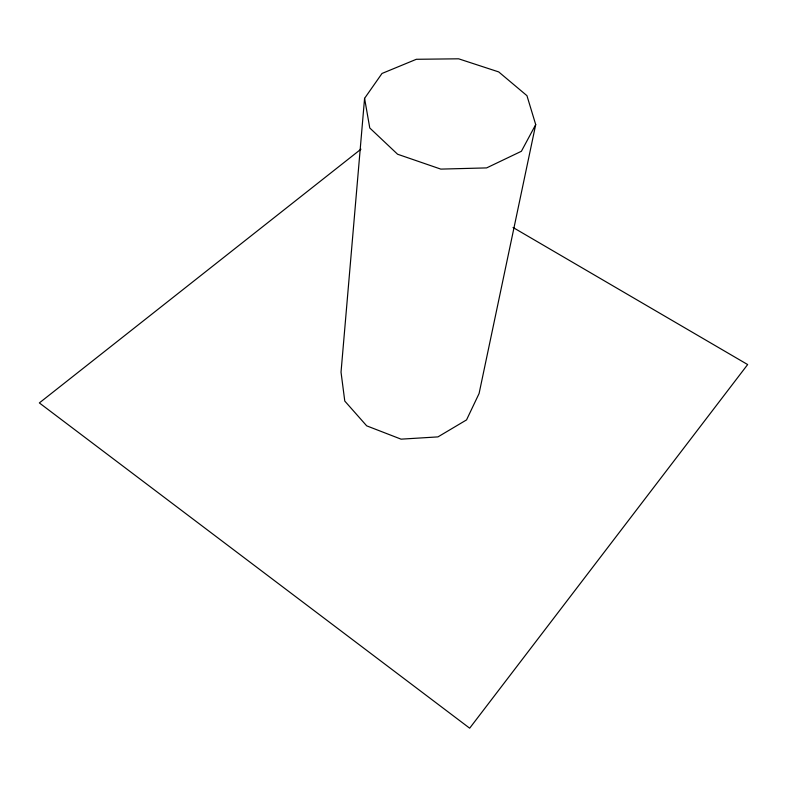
<?xml version="1.0" encoding="UTF-8"?>
<svg xmlns="http://www.w3.org/2000/svg" width="787" height="787" viewBox="0 0 787 787"><rect width="100%" height="100%" fill="white"/><g stroke="black" fill="none" stroke-linecap="round" stroke-linejoin="round"><path stroke-width="1.18" d="M364.578 98.345L341.027 372.162L344.775 401.055L366.693 425.846L401.075 439.156L437.956 436.893L466.543 419.904L479.086 393.52L535.711 124.602L526.946 95.67L498.702 71.912L458.614 58.809L416.343 59.291L382.01 73.457L364.578 98.345L369.772 127.986L397.583 154.232L440.799 169.107L486.622 167.906L521.397 151.271L535.711 124.602M360.938 149.186L39.35 402.924L469.672 728.191L747.65 364.558L513.026 227.473"/></g></svg>
